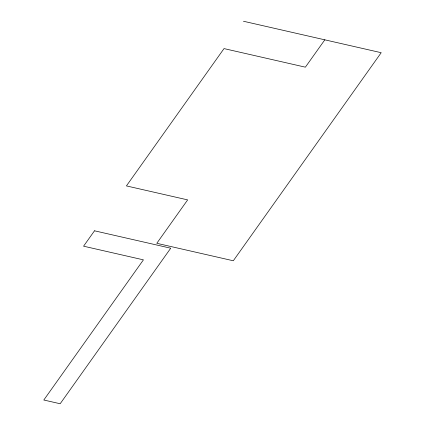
<?xml version="1.0" encoding="UTF-8"?>
<svg xmlns="http://www.w3.org/2000/svg" width="425" height="425" viewBox="0 0 425 425"><rect width="100%" height="100%" fill="white"/><g stroke="black" fill="none" stroke-linecap="round" stroke-linejoin="round"><path stroke-width="0.64" d="M324.817 39.828L305.378 67.171L224.018 48.599L126.416 185.911L187.648 199.888L156.788 243.307L233.298 260.775L381.198 52.7L243.456 21.25M94.504 230.802L83.571 246.187L143.427 259.85L43.802 400.015L60.169 403.75L170.733 248.205L94.504 230.802"/></g></svg>
